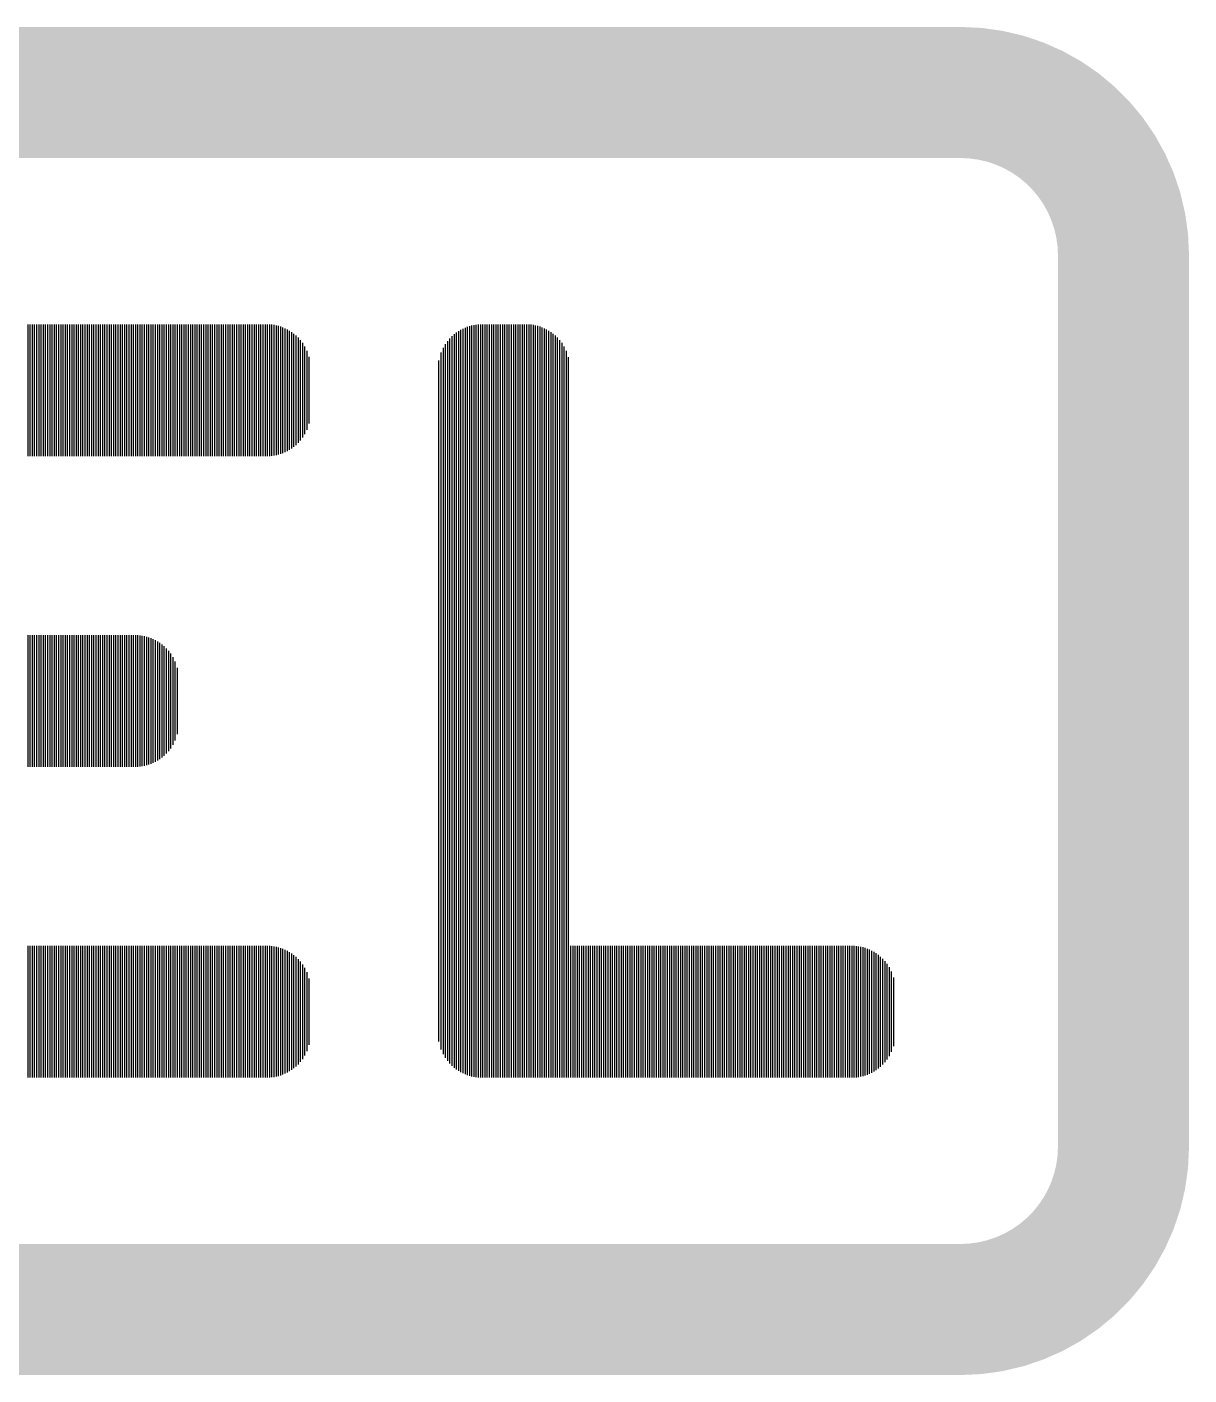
# Model space of a CAD drawing. Extents: x 1.8 to 21.6, y 5.1 to 12.1.
# Drawn here: x 13.236 to 13.857, y 7.213 to 7.933 of the extents above; entities that cross this region are included whole.
import ezdxf

# ---------------------------------------------------------------- set-up
doc = ezdxf.new("R2010")
doc.units = 0
doc.header["$MEASUREMENT"] = 0
doc.layers.get('0').update_dxf_attribs({"linetype": 'CONTINUOUS'})

msp = doc.modelspace()

# ---------------------------------------------------------------- linework, layer by layer
at = {"linetype": 'CONTINUOUS'}
for p, q in [((13.23653, 7.70411), (13.23653, 7.77451)), ((13.2377, 7.70411), (13.2377, 7.77451)), ((13.23887, 7.70411), (13.23887, 7.77451)), ((13.24005, 7.70411), (13.24005, 7.77451)), ((13.24122, 7.70411), (13.24122, 7.77451)), ((13.24239, 7.70411), (13.24239, 7.77451)), ((13.24357, 7.70411), (13.24357, 7.77451)), ((13.24474, 7.70411), (13.24474, 7.77451)), ((13.24591, 7.70411), (13.24591, 7.77451)), ((13.24709, 7.70411), (13.24709, 7.77451)), ((13.24826, 7.70411), (13.24826, 7.77451)), ((13.24943, 7.70411), (13.24943, 7.77451)), ((13.25061, 7.70411), (13.25061, 7.77451)), ((13.25178, 7.70411), (13.25178, 7.77451)), ((13.25295, 7.70411), (13.25295, 7.77451)), ((13.25413, 7.70411), (13.25413, 7.77451)), ((13.2553, 7.70411), (13.2553, 7.77451)), ((13.25647, 7.70411), (13.25647, 7.77451)), ((13.25765, 7.70411), (13.25765, 7.77451)), ((13.25882, 7.70411), (13.25882, 7.77451)), ((13.25999, 7.70411), (13.25999, 7.77451)), ((13.26117, 7.70411), (13.26117, 7.77451)), ((13.26234, 7.70411), (13.26234, 7.77451)), ((13.26351, 7.70411), (13.26351, 7.77451)), ((13.26469, 7.70411), (13.26469, 7.77451)), ((13.26586, 7.70411), (13.26586, 7.77451)), ((13.26703, 7.70411), (13.26703, 7.77451)), ((13.26821, 7.70411), (13.26821, 7.77451)), ((13.26938, 7.70411), (13.26938, 7.77451)), ((13.27056, 7.70411), (13.27056, 7.77451)), ((13.27173, 7.70411), (13.27173, 7.77451)), ((13.2729, 7.70411), (13.2729, 7.77451)), ((13.27408, 7.70411), (13.27408, 7.77451)), ((13.27525, 7.70411), (13.27525, 7.77451)), ((13.27642, 7.70411), (13.27642, 7.77451)), ((13.2776, 7.70411), (13.2776, 7.77451)), ((13.27877, 7.70411), (13.27877, 7.77451)), ((13.27994, 7.70411), (13.27994, 7.77451)), ((13.28112, 7.70411), (13.28112, 7.77451)), ((13.28229, 7.70411), (13.28229, 7.77451)), ((13.28346, 7.70411), (13.28346, 7.77451)), ((13.28464, 7.70411), (13.28464, 7.77451)), ((13.28581, 7.70411), (13.28581, 7.77451)), ((13.28698, 7.70411), (13.28698, 7.77451)), ((13.28816, 7.70411), (13.28816, 7.77451)), ((13.28933, 7.70411), (13.28933, 7.77451)), ((13.2905, 7.70411), (13.2905, 7.77451)), ((13.29168, 7.70411), (13.29168, 7.77451)), ((13.29285, 7.70411), (13.29285, 7.77451)), ((13.29402, 7.70411), (13.29402, 7.77451)), ((13.2952, 7.70411), (13.2952, 7.77451)), ((13.29637, 7.70411), (13.29637, 7.77451)), ((13.29754, 7.70411), (13.29754, 7.77451)), ((13.29872, 7.70411), (13.29872, 7.77451)), ((13.29989, 7.70411), (13.29989, 7.77451)), ((13.30107, 7.70411), (13.30107, 7.77451)), ((13.30224, 7.70411), (13.30224, 7.77451)), ((13.30341, 7.70411), (13.30341, 7.77451)), ((13.30459, 7.70411), (13.30459, 7.77451)), ((13.30576, 7.70411), (13.30576, 7.77451)), ((13.30693, 7.70411), (13.30693, 7.77451)), ((13.30811, 7.70411), (13.30811, 7.77451)), ((13.30928, 7.70411), (13.30928, 7.77451)), ((13.31045, 7.70411), (13.31045, 7.77451)), ((13.31163, 7.70411), (13.31163, 7.77451)), ((13.3128, 7.70411), (13.3128, 7.77451)), ((13.31397, 7.70411), (13.31397, 7.77451)), ((13.31515, 7.70411), (13.31515, 7.77451)), ((13.31632, 7.70411), (13.31632, 7.77451)), ((13.31749, 7.70411), (13.31749, 7.77451)), ((13.31867, 7.70411), (13.31867, 7.77451)), ((13.31984, 7.70411), (13.31984, 7.77451)), ((13.32101, 7.70411), (13.32101, 7.77451)), ((13.32219, 7.70411), (13.32219, 7.77451)), ((13.32336, 7.70411), (13.32336, 7.77451)), ((13.32453, 7.70411), (13.32453, 7.77451)), ((13.32571, 7.70411), (13.32571, 7.77451)), ((13.32688, 7.70411), (13.32688, 7.77451)), ((13.32805, 7.70411), (13.32805, 7.77451)), ((13.32923, 7.70411), (13.32923, 7.77451)), ((13.3304, 7.70411), (13.3304, 7.77451)), ((13.33157, 7.70411), (13.33157, 7.77451)), ((13.33275, 7.70411), (13.33275, 7.77451)), ((13.33392, 7.70411), (13.33392, 7.77451)), ((13.3351, 7.70411), (13.3351, 7.77451)), ((13.33627, 7.70411), (13.33627, 7.77451)), ((13.33744, 7.70411), (13.33744, 7.77451)), ((13.33862, 7.70411), (13.33862, 7.77451)), ((13.33979, 7.70411), (13.33979, 7.77451)), ((13.34096, 7.70411), (13.34096, 7.77451)), ((13.34214, 7.70411), (13.34214, 7.77451)), ((13.34331, 7.70411), (13.34331, 7.77451)), ((13.34448, 7.70411), (13.34448, 7.77451)), ((13.34566, 7.70411), (13.34566, 7.77451)), ((13.34683, 7.70411), (13.34683, 7.77451)), ((13.348, 7.70411), (13.348, 7.77451)), ((13.34918, 7.70411), (13.34918, 7.77451)), ((13.35035, 7.70411), (13.35035, 7.77451)), ((13.35152, 7.70411), (13.35152, 7.77451)), ((13.3527, 7.70411), (13.3527, 7.77451)), ((13.35387, 7.70411), (13.35387, 7.77451)), ((13.35504, 7.70411), (13.35504, 7.77451)), ((13.35622, 7.70411), (13.35622, 7.77451)), ((13.35739, 7.70411), (13.35739, 7.77451)), ((13.35856, 7.70411), (13.35856, 7.77451)), ((13.35974, 7.70411), (13.35974, 7.77451)), ((13.36091, 7.70411), (13.36091, 7.77451)), ((13.36208, 7.70411), (13.36208, 7.77451)), ((13.36326, 7.70411), (13.36326, 7.77451)), ((13.36443, 7.70411), (13.36443, 7.77451)), ((13.3656, 7.70416), (13.3656, 7.77446)), ((13.36678, 7.70427), (13.36678, 7.77436)), ((13.36795, 7.70444), (13.36795, 7.77419)), ((13.36913, 7.70466), (13.36913, 7.77396)), ((13.3703, 7.70496), (13.3703, 7.77367)), ((13.37147, 7.70531), (13.37147, 7.77331)), ((13.37265, 7.70574), (13.37265, 7.77288)), ((13.37382, 7.70624), (13.37382, 7.77238)), ((13.37499, 7.70682), (13.37499, 7.77181)), ((13.37617, 7.70748), (13.37617, 7.77114)), ((13.37734, 7.70824), (13.37734, 7.77039)), ((13.37851, 7.7091), (13.37851, 7.76953)), ((13.46417, 7.37751), (13.46417, 7.7692)), ((13.46535, 7.37661), (13.46535, 7.7701)), ((13.46652, 7.37582), (13.46652, 7.77089)), ((13.46769, 7.37513), (13.46769, 7.77159)), ((13.46887, 7.37452), (13.46887, 7.77219)), ((13.47004, 7.374), (13.47004, 7.77272)), ((13.47122, 7.37354), (13.47122, 7.77317)), ((13.47239, 7.37316), (13.47239, 7.77355)), ((13.47356, 7.37285), (13.47356, 7.77387)), ((13.47474, 7.3726), (13.47474, 7.77412)), ((13.47591, 7.37241), (13.47591, 7.7743)), ((13.47708, 7.37228), (13.47708, 7.77443)), ((13.47826, 7.37221), (13.47826, 7.7745)), ((13.47943, 7.3722), (13.47943, 7.77451)), ((13.4806, 7.3722), (13.4806, 7.77451)), ((13.48178, 7.3722), (13.48178, 7.77451)), ((13.48295, 7.3722), (13.48295, 7.77451)), ((13.48412, 7.3722), (13.48412, 7.77451)), ((13.4853, 7.3722), (13.4853, 7.77451)), ((13.48647, 7.3722), (13.48647, 7.77451)), ((13.48764, 7.3722), (13.48764, 7.77451)), ((13.48882, 7.3722), (13.48882, 7.77451)), ((13.48999, 7.3722), (13.48999, 7.77451)), ((13.49116, 7.3722), (13.49116, 7.77451)), ((13.49234, 7.3722), (13.49234, 7.77451)), ((13.49351, 7.3722), (13.49351, 7.77451)), ((13.49468, 7.3722), (13.49468, 7.77451)), ((13.49586, 7.3722), (13.49586, 7.77451)), ((13.49703, 7.3722), (13.49703, 7.77451)), ((13.4982, 7.3722), (13.4982, 7.77451)), ((13.49938, 7.3722), (13.49938, 7.77451)), ((13.50055, 7.3722), (13.50055, 7.77451)), ((13.50172, 7.3722), (13.50172, 7.77451)), ((13.5029, 7.3722), (13.5029, 7.77451)), ((13.50407, 7.3722), (13.50407, 7.77446)), ((13.50525, 7.3722), (13.50525, 7.77436)), ((13.50642, 7.3722), (13.50642, 7.77419)), ((13.50759, 7.3722), (13.50759, 7.77396)), ((13.50877, 7.3722), (13.50877, 7.77367)), ((13.50994, 7.3722), (13.50994, 7.77331)), ((13.51111, 7.3722), (13.51111, 7.77288)), ((13.51229, 7.3722), (13.51229, 7.77238)), ((13.51346, 7.3722), (13.51346, 7.77181)), ((13.51463, 7.3722), (13.51463, 7.77114)), ((13.51581, 7.3722), (13.51581, 7.77039)), ((13.51698, 7.3722), (13.51698, 7.76953)), ((13.37969, 7.71008), (13.37969, 7.76855)), ((13.38086, 7.7112), (13.38086, 7.76742)), ((13.38203, 7.7125), (13.38203, 7.76612)), ((13.38321, 7.71402), (13.38321, 7.7646)), ((13.38438, 7.71586), (13.38438, 7.76277)), ((13.45831, 7.38468), (13.45831, 7.76203)), ((13.45948, 7.38271), (13.45948, 7.76401)), ((13.46065, 7.38109), (13.46065, 7.76562)), ((13.46183, 7.37972), (13.46183, 7.76699)), ((13.463, 7.37854), (13.463, 7.76817)), ((13.51815, 7.3722), (13.51815, 7.76854)), ((13.51933, 7.3722), (13.51933, 7.76742)), ((13.5205, 7.3722), (13.5205, 7.76612)), ((13.52167, 7.3722), (13.52167, 7.7646)), ((13.52285, 7.3722), (13.52285, 7.76277)), ((13.38555, 7.71818), (13.38555, 7.76044)), ((13.38673, 7.72154), (13.38673, 7.75709)), ((13.45596, 7.39145), (13.45596, 7.75527)), ((13.45713, 7.38726), (13.45713, 7.75945)), ((13.52402, 7.3722), (13.52402, 7.76044)), ((13.52519, 7.3722), (13.52519, 7.75708)), ((13.23653, 7.53815), (13.23653, 7.60856)), ((13.2377, 7.53815), (13.2377, 7.60856)), ((13.23887, 7.53815), (13.23887, 7.60856)), ((13.24005, 7.53815), (13.24005, 7.60856)), ((13.24122, 7.53815), (13.24122, 7.60856)), ((13.24239, 7.53815), (13.24239, 7.60856)), ((13.24357, 7.53815), (13.24357, 7.60856)), ((13.24474, 7.53815), (13.24474, 7.60856)), ((13.24591, 7.53815), (13.24591, 7.60856)), ((13.24709, 7.53815), (13.24709, 7.60856)), ((13.24826, 7.53815), (13.24826, 7.60856)), ((13.24943, 7.53815), (13.24943, 7.60856)), ((13.25061, 7.53815), (13.25061, 7.60856)), ((13.25178, 7.53815), (13.25178, 7.60856)), ((13.25295, 7.53815), (13.25295, 7.60856)), ((13.25413, 7.53815), (13.25413, 7.60856)), ((13.2553, 7.53815), (13.2553, 7.60856)), ((13.25647, 7.53815), (13.25647, 7.60856)), ((13.25765, 7.53815), (13.25765, 7.60856)), ((13.25882, 7.53815), (13.25882, 7.60856)), ((13.25999, 7.53815), (13.25999, 7.60856)), ((13.26117, 7.53815), (13.26117, 7.60856)), ((13.26234, 7.53815), (13.26234, 7.60856)), ((13.26351, 7.53815), (13.26351, 7.60856)), ((13.26469, 7.53815), (13.26469, 7.60856)), ((13.26586, 7.53815), (13.26586, 7.60856)), ((13.26703, 7.53815), (13.26703, 7.60856)), ((13.26821, 7.53815), (13.26821, 7.60856)), ((13.26938, 7.53815), (13.26938, 7.60856)), ((13.27056, 7.53815), (13.27056, 7.60856)), ((13.27173, 7.53815), (13.27173, 7.60856)), ((13.2729, 7.53815), (13.2729, 7.60856)), ((13.27408, 7.53815), (13.27408, 7.60856)), ((13.27525, 7.53815), (13.27525, 7.60856)), ((13.27642, 7.53815), (13.27642, 7.60856)), ((13.2776, 7.53815), (13.2776, 7.60856)), ((13.27877, 7.53815), (13.27877, 7.60856)), ((13.27994, 7.53815), (13.27994, 7.60856)), ((13.28112, 7.53815), (13.28112, 7.60856)), ((13.28229, 7.53815), (13.28229, 7.60856)), ((13.28346, 7.53815), (13.28346, 7.60856)), ((13.28464, 7.53815), (13.28464, 7.60856)), ((13.28581, 7.53815), (13.28581, 7.60856)), ((13.28698, 7.53815), (13.28698, 7.60856)), ((13.28816, 7.53815), (13.28816, 7.60856)), ((13.28933, 7.53815), (13.28933, 7.60856)), ((13.2905, 7.53815), (13.2905, 7.60856)), ((13.29168, 7.53815), (13.29168, 7.60856)), ((13.29285, 7.53815), (13.29285, 7.60856)), ((13.29402, 7.53816), (13.29402, 7.60856)), ((13.2952, 7.53821), (13.2952, 7.60851)), ((13.29637, 7.53831), (13.29637, 7.6084)), ((13.29754, 7.53848), (13.29754, 7.60823)), ((13.29872, 7.53871), (13.29872, 7.608)), ((13.29989, 7.539), (13.29989, 7.60771)), ((13.30107, 7.53936), (13.30107, 7.60736)), ((13.30224, 7.53979), (13.30224, 7.60693)), ((13.30341, 7.54028), (13.30341, 7.60643)), ((13.30459, 7.54086), (13.30459, 7.60585)), ((13.30576, 7.54152), (13.30576, 7.60519)), ((13.30693, 7.54228), (13.30693, 7.60443)), ((13.30811, 7.54314), (13.30811, 7.60357)), ((13.30928, 7.54412), (13.30928, 7.60259)), ((13.31045, 7.54525), (13.31045, 7.60147)), ((13.31163, 7.54654), (13.31163, 7.60017)), ((13.3128, 7.54807), (13.3128, 7.59865)), ((13.31397, 7.5499), (13.31397, 7.59682)), ((13.31515, 7.55222), (13.31515, 7.59449)), ((13.31632, 7.55558), (13.31632, 7.59114)), ((13.23653, 7.3722), (13.23653, 7.44261)), ((13.2377, 7.3722), (13.2377, 7.44261)), ((13.23887, 7.3722), (13.23887, 7.44261)), ((13.24005, 7.3722), (13.24005, 7.44261)), ((13.24122, 7.3722), (13.24122, 7.44261)), ((13.24239, 7.3722), (13.24239, 7.44261)), ((13.24357, 7.3722), (13.24357, 7.44261)), ((13.24474, 7.3722), (13.24474, 7.44261)), ((13.24591, 7.3722), (13.24591, 7.44261)), ((13.24709, 7.3722), (13.24709, 7.44261)), ((13.24826, 7.3722), (13.24826, 7.44261)), ((13.24943, 7.3722), (13.24943, 7.44261)), ((13.25061, 7.3722), (13.25061, 7.44261)), ((13.25178, 7.3722), (13.25178, 7.44261)), ((13.25295, 7.3722), (13.25295, 7.44261)), ((13.25413, 7.3722), (13.25413, 7.44261)), ((13.2553, 7.3722), (13.2553, 7.44261)), ((13.25647, 7.3722), (13.25647, 7.44261)), ((13.25765, 7.3722), (13.25765, 7.44261)), ((13.25882, 7.3722), (13.25882, 7.44261)), ((13.25999, 7.3722), (13.25999, 7.44261)), ((13.26117, 7.3722), (13.26117, 7.44261)), ((13.26234, 7.3722), (13.26234, 7.44261)), ((13.26351, 7.3722), (13.26351, 7.44261)), ((13.26469, 7.3722), (13.26469, 7.44261)), ((13.26586, 7.3722), (13.26586, 7.44261)), ((13.26703, 7.3722), (13.26703, 7.44261)), ((13.26821, 7.3722), (13.26821, 7.44261)), ((13.26938, 7.3722), (13.26938, 7.44261)), ((13.27056, 7.3722), (13.27056, 7.44261)), ((13.27173, 7.3722), (13.27173, 7.44261)), ((13.2729, 7.3722), (13.2729, 7.44261)), ((13.27408, 7.3722), (13.27408, 7.44261)), ((13.27525, 7.3722), (13.27525, 7.44261)), ((13.27642, 7.3722), (13.27642, 7.44261)), ((13.2776, 7.3722), (13.2776, 7.44261)), ((13.27877, 7.3722), (13.27877, 7.44261)), ((13.27994, 7.3722), (13.27994, 7.44261)), ((13.28112, 7.3722), (13.28112, 7.44261)), ((13.28229, 7.3722), (13.28229, 7.44261)), ((13.28346, 7.3722), (13.28346, 7.44261)), ((13.28464, 7.3722), (13.28464, 7.44261)), ((13.28581, 7.3722), (13.28581, 7.44261)), ((13.28698, 7.3722), (13.28698, 7.44261)), ((13.28816, 7.3722), (13.28816, 7.44261)), ((13.28933, 7.3722), (13.28933, 7.44261)), ((13.2905, 7.3722), (13.2905, 7.44261)), ((13.29168, 7.3722), (13.29168, 7.44261)), ((13.29285, 7.3722), (13.29285, 7.44261)), ((13.29402, 7.3722), (13.29402, 7.44261)), ((13.2952, 7.3722), (13.2952, 7.44261)), ((13.29637, 7.3722), (13.29637, 7.44261)), ((13.29754, 7.3722), (13.29754, 7.44261)), ((13.29872, 7.3722), (13.29872, 7.44261)), ((13.29989, 7.3722), (13.29989, 7.44261)), ((13.30107, 7.3722), (13.30107, 7.44261)), ((13.30224, 7.3722), (13.30224, 7.44261)), ((13.30341, 7.3722), (13.30341, 7.44261)), ((13.30459, 7.3722), (13.30459, 7.44261)), ((13.30576, 7.3722), (13.30576, 7.44261)), ((13.30693, 7.3722), (13.30693, 7.44261)), ((13.30811, 7.3722), (13.30811, 7.44261)), ((13.30928, 7.3722), (13.30928, 7.44261)), ((13.31045, 7.3722), (13.31045, 7.44261)), ((13.31163, 7.3722), (13.31163, 7.44261)), ((13.3128, 7.3722), (13.3128, 7.44261)), ((13.31397, 7.3722), (13.31397, 7.44261)), ((13.31515, 7.3722), (13.31515, 7.44261)), ((13.31632, 7.3722), (13.31632, 7.44261)), ((13.31749, 7.3722), (13.31749, 7.44261)), ((13.31867, 7.3722), (13.31867, 7.44261)), ((13.31984, 7.3722), (13.31984, 7.44261)), ((13.32101, 7.3722), (13.32101, 7.44261)), ((13.32219, 7.3722), (13.32219, 7.44261)), ((13.32336, 7.3722), (13.32336, 7.44261)), ((13.32453, 7.3722), (13.32453, 7.44261)), ((13.32571, 7.3722), (13.32571, 7.44261)), ((13.32688, 7.3722), (13.32688, 7.44261)), ((13.32805, 7.3722), (13.32805, 7.44261)), ((13.32923, 7.3722), (13.32923, 7.44261)), ((13.3304, 7.3722), (13.3304, 7.44261)), ((13.33157, 7.3722), (13.33157, 7.44261)), ((13.33275, 7.3722), (13.33275, 7.44261)), ((13.33392, 7.3722), (13.33392, 7.44261)), ((13.3351, 7.3722), (13.3351, 7.44261)), ((13.33627, 7.3722), (13.33627, 7.44261)), ((13.33744, 7.3722), (13.33744, 7.44261)), ((13.33862, 7.3722), (13.33862, 7.44261)), ((13.33979, 7.3722), (13.33979, 7.44261)), ((13.34096, 7.3722), (13.34096, 7.44261)), ((13.34214, 7.3722), (13.34214, 7.44261)), ((13.34331, 7.3722), (13.34331, 7.44261)), ((13.34448, 7.3722), (13.34448, 7.44261)), ((13.34566, 7.3722), (13.34566, 7.44261)), ((13.34683, 7.3722), (13.34683, 7.44261)), ((13.348, 7.3722), (13.348, 7.44261)), ((13.34918, 7.3722), (13.34918, 7.44261)), ((13.35035, 7.3722), (13.35035, 7.44261)), ((13.35152, 7.3722), (13.35152, 7.44261)), ((13.3527, 7.3722), (13.3527, 7.44261)), ((13.35387, 7.3722), (13.35387, 7.44261)), ((13.35504, 7.3722), (13.35504, 7.44261)), ((13.35622, 7.3722), (13.35622, 7.44261)), ((13.35739, 7.3722), (13.35739, 7.44261)), ((13.35856, 7.3722), (13.35856, 7.44261)), ((13.35974, 7.3722), (13.35974, 7.44261)), ((13.36091, 7.3722), (13.36091, 7.44261)), ((13.36208, 7.3722), (13.36208, 7.44261)), ((13.36326, 7.3722), (13.36326, 7.44261)), ((13.36443, 7.3722), (13.36443, 7.4426)), ((13.3656, 7.37225), (13.3656, 7.44255)), ((13.36678, 7.37236), (13.36678, 7.44245)), ((13.36795, 7.37253), (13.36795, 7.44228)), ((13.36913, 7.37276), (13.36913, 7.44205)), ((13.3703, 7.37305), (13.3703, 7.44176)), ((13.37147, 7.3734), (13.37147, 7.4414)), ((13.37265, 7.37383), (13.37265, 7.44097)), ((13.37382, 7.37433), (13.37382, 7.44047)), ((13.37499, 7.37491), (13.37499, 7.4399)), ((13.37617, 7.37557), (13.37617, 7.43924)), ((13.37734, 7.37633), (13.37734, 7.43848)), ((13.37851, 7.37719), (13.37851, 7.43762)), ((13.52637, 7.3722), (13.52637, 7.44261)), ((13.52754, 7.3722), (13.52754, 7.44261)), ((13.52871, 7.3722), (13.52871, 7.44261)), ((13.52989, 7.3722), (13.52989, 7.44261)), ((13.53106, 7.3722), (13.53106, 7.44261)), ((13.53223, 7.3722), (13.53223, 7.44261)), ((13.53341, 7.3722), (13.53341, 7.44261)), ((13.53458, 7.3722), (13.53458, 7.44261)), ((13.53576, 7.3722), (13.53576, 7.44261)), ((13.53693, 7.3722), (13.53693, 7.44261)), ((13.5381, 7.3722), (13.5381, 7.44261)), ((13.53928, 7.3722), (13.53928, 7.44261)), ((13.54045, 7.3722), (13.54045, 7.44261)), ((13.54162, 7.3722), (13.54162, 7.44261)), ((13.5428, 7.3722), (13.5428, 7.44261)), ((13.54397, 7.3722), (13.54397, 7.44261)), ((13.54514, 7.3722), (13.54514, 7.44261)), ((13.54632, 7.3722), (13.54632, 7.44261)), ((13.54749, 7.3722), (13.54749, 7.44261)), ((13.54866, 7.3722), (13.54866, 7.44261)), ((13.54984, 7.3722), (13.54984, 7.44261)), ((13.55101, 7.3722), (13.55101, 7.44261)), ((13.55218, 7.3722), (13.55218, 7.44261)), ((13.55336, 7.3722), (13.55336, 7.44261)), ((13.55453, 7.3722), (13.55453, 7.44261)), ((13.5557, 7.3722), (13.5557, 7.44261)), ((13.55688, 7.3722), (13.55688, 7.44261)), ((13.55805, 7.3722), (13.55805, 7.44261)), ((13.55922, 7.3722), (13.55922, 7.44261)), ((13.5604, 7.3722), (13.5604, 7.44261)), ((13.56157, 7.3722), (13.56157, 7.44261)), ((13.56274, 7.3722), (13.56274, 7.44261)), ((13.56392, 7.3722), (13.56392, 7.44261)), ((13.56509, 7.3722), (13.56509, 7.44261)), ((13.56626, 7.3722), (13.56626, 7.44261)), ((13.56744, 7.3722), (13.56744, 7.44261)), ((13.56861, 7.3722), (13.56861, 7.44261)), ((13.56979, 7.3722), (13.56979, 7.44261)), ((13.57096, 7.3722), (13.57096, 7.44261)), ((13.57213, 7.3722), (13.57213, 7.44261)), ((13.57331, 7.3722), (13.57331, 7.44261)), ((13.57448, 7.3722), (13.57448, 7.44261)), ((13.57565, 7.3722), (13.57565, 7.44261)), ((13.57683, 7.3722), (13.57683, 7.44261)), ((13.578, 7.3722), (13.578, 7.44261)), ((13.57917, 7.3722), (13.57917, 7.44261)), ((13.58035, 7.3722), (13.58035, 7.44261)), ((13.58152, 7.3722), (13.58152, 7.44261)), ((13.58269, 7.3722), (13.58269, 7.44261)), ((13.58387, 7.3722), (13.58387, 7.44261)), ((13.58504, 7.3722), (13.58504, 7.44261)), ((13.58621, 7.3722), (13.58621, 7.44261)), ((13.58739, 7.3722), (13.58739, 7.44261)), ((13.58856, 7.3722), (13.58856, 7.44261)), ((13.58973, 7.3722), (13.58973, 7.44261)), ((13.59091, 7.3722), (13.59091, 7.44261)), ((13.59208, 7.3722), (13.59208, 7.44261)), ((13.59325, 7.3722), (13.59325, 7.44261)), ((13.59443, 7.3722), (13.59443, 7.44261)), ((13.5956, 7.3722), (13.5956, 7.44261)), ((13.59677, 7.3722), (13.59677, 7.44261)), ((13.59795, 7.3722), (13.59795, 7.44261)), ((13.59912, 7.3722), (13.59912, 7.44261)), ((13.60029, 7.3722), (13.60029, 7.44261)), ((13.60147, 7.3722), (13.60147, 7.44261)), ((13.60264, 7.3722), (13.60264, 7.44261)), ((13.60382, 7.3722), (13.60382, 7.44261)), ((13.60499, 7.3722), (13.60499, 7.44261)), ((13.60616, 7.3722), (13.60616, 7.44261)), ((13.60734, 7.3722), (13.60734, 7.44261)), ((13.60851, 7.3722), (13.60851, 7.44261)), ((13.60968, 7.3722), (13.60968, 7.44261)), ((13.61086, 7.3722), (13.61086, 7.44261)), ((13.61203, 7.3722), (13.61203, 7.44261)), ((13.6132, 7.3722), (13.6132, 7.44261)), ((13.61438, 7.3722), (13.61438, 7.44261)), ((13.61555, 7.3722), (13.61555, 7.44261)), ((13.61672, 7.3722), (13.61672, 7.44261)), ((13.6179, 7.3722), (13.6179, 7.44261)), ((13.61907, 7.3722), (13.61907, 7.44261)), ((13.62024, 7.3722), (13.62024, 7.44261)), ((13.62142, 7.3722), (13.62142, 7.44261)), ((13.62259, 7.3722), (13.62259, 7.44261)), ((13.62376, 7.3722), (13.62376, 7.44261)), ((13.62494, 7.3722), (13.62494, 7.44261)), ((13.62611, 7.3722), (13.62611, 7.44261)), ((13.62728, 7.3722), (13.62728, 7.44261)), ((13.62846, 7.3722), (13.62846, 7.44261)), ((13.62963, 7.3722), (13.62963, 7.44261)), ((13.6308, 7.3722), (13.6308, 7.44261)), ((13.63198, 7.3722), (13.63198, 7.44261)), ((13.63315, 7.3722), (13.63315, 7.44261)), ((13.63432, 7.3722), (13.63432, 7.44261)), ((13.6355, 7.3722), (13.6355, 7.44261)), ((13.63667, 7.3722), (13.63667, 7.44261)), ((13.63785, 7.3722), (13.63785, 7.44261)), ((13.63902, 7.3722), (13.63902, 7.44261)), ((13.64019, 7.3722), (13.64019, 7.44261)), ((13.64137, 7.3722), (13.64137, 7.44261)), ((13.64254, 7.3722), (13.64254, 7.44261)), ((13.64371, 7.3722), (13.64371, 7.44261)), ((13.64489, 7.3722), (13.64489, 7.44261)), ((13.64606, 7.3722), (13.64606, 7.44261)), ((13.64723, 7.3722), (13.64723, 7.44261)), ((13.64841, 7.3722), (13.64841, 7.44261)), ((13.64958, 7.3722), (13.64958, 7.44261)), ((13.65075, 7.3722), (13.65075, 7.44261)), ((13.65193, 7.3722), (13.65193, 7.44261)), ((13.6531, 7.3722), (13.6531, 7.44261)), ((13.65427, 7.3722), (13.65427, 7.44261)), ((13.65545, 7.3722), (13.65545, 7.44261)), ((13.65662, 7.3722), (13.65662, 7.44261)), ((13.65779, 7.3722), (13.65779, 7.44261)), ((13.65897, 7.3722), (13.65897, 7.44261)), ((13.66014, 7.3722), (13.66014, 7.44261)), ((13.66131, 7.3722), (13.66131, 7.44261)), ((13.66249, 7.3722), (13.66249, 7.44261)), ((13.66366, 7.3722), (13.66366, 7.44261)), ((13.66483, 7.3722), (13.66483, 7.44261)), ((13.66601, 7.3722), (13.66601, 7.44261)), ((13.66718, 7.3722), (13.66718, 7.44261)), ((13.66835, 7.3722), (13.66835, 7.44261)), ((13.66953, 7.3722), (13.66953, 7.44261)), ((13.6707, 7.3722), (13.6707, 7.44261)), ((13.67188, 7.3722), (13.67188, 7.44261)), ((13.67305, 7.3722), (13.67305, 7.44261)), ((13.67422, 7.3722), (13.67422, 7.44261)), ((13.6754, 7.3722), (13.6754, 7.44261)), ((13.67657, 7.3722), (13.67657, 7.4426)), ((13.67774, 7.37224), (13.67774, 7.44256)), ((13.67892, 7.37234), (13.67892, 7.44246)), ((13.68009, 7.3725), (13.68009, 7.4423)), ((13.68126, 7.37272), (13.68126, 7.44208)), ((13.68244, 7.373), (13.68244, 7.4418)), ((13.68361, 7.37335), (13.68361, 7.44145)), ((13.68478, 7.37377), (13.68478, 7.44104)), ((13.68596, 7.37426), (13.68596, 7.44055)), ((13.68713, 7.37482), (13.68713, 7.43998)), ((13.6883, 7.37547), (13.6883, 7.43933)), ((13.68948, 7.37622), (13.68948, 7.43859)), ((13.69065, 7.37706), (13.69065, 7.43774)), ((13.37969, 7.37817), (13.37969, 7.43664)), ((13.38086, 7.37929), (13.38086, 7.43551)), ((13.38203, 7.38059), (13.38203, 7.43421)), ((13.38321, 7.38211), (13.38321, 7.43269)), ((13.38438, 7.38395), (13.38438, 7.43086)), ((13.69182, 7.37803), (13.69182, 7.43678)), ((13.693, 7.37913), (13.693, 7.43568)), ((13.69417, 7.3804), (13.69417, 7.4344)), ((13.69534, 7.38189), (13.69534, 7.43292)), ((13.69652, 7.38367), (13.69652, 7.43113)), ((13.38555, 7.38627), (13.38555, 7.42853)), ((13.38673, 7.38963), (13.38673, 7.42518)), ((13.69769, 7.38591), (13.69769, 7.42889)), ((13.69886, 7.38906), (13.69886, 7.42575))]:
    msp.add_line(p, q, dxfattribs=at)
at = {"linetype": 'CONTINUOUS', "const_width": 0.07}
for points in [[(12.73852, 7.89836), (13.73452, 7.89836)], [(13.82152, 7.33536), (13.82152, 7.81136)], [(12.73852, 7.24836), (13.73452, 7.24836)]]:
    msp.add_lwpolyline(points, dxfattribs=at)
for points in [[(13.82152, 7.81136, 0.414214), (13.73452, 7.89836, 0.414214)], [(13.73452, 7.24836, 0.414214), (13.82152, 7.33536, 0.414214)]]:
    msp.add_lwpolyline(points, format="xyb", dxfattribs=at)

doc.saveas('drawing.dxf')
